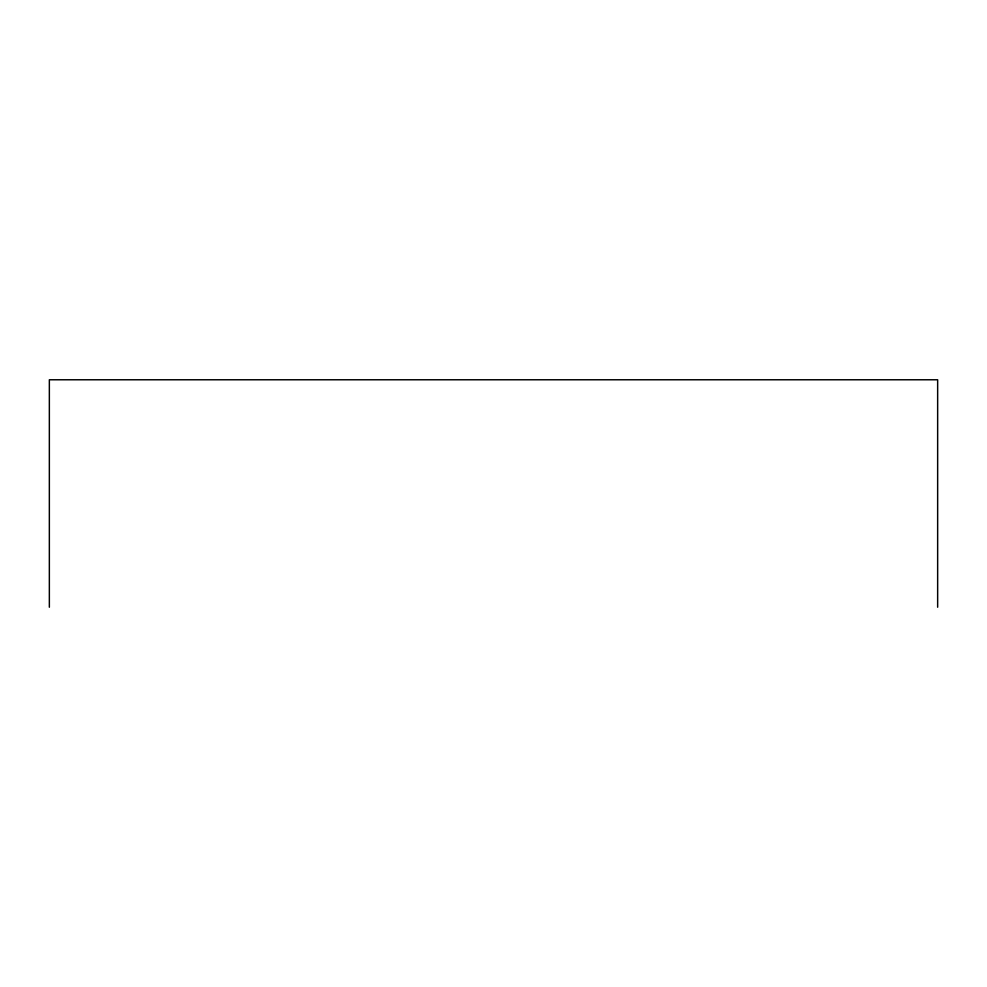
<?xml version="1.0" encoding="UTF-8"?>
<svg xmlns="http://www.w3.org/2000/svg" width="987" height="987" viewBox="0 0 987 987"><rect width="100%" height="100%" fill="white"/><g stroke="black" fill="none" stroke-linecap="round" stroke-linejoin="round"><path stroke-width="1.48" d="M937.65 607.227L937.65 379.773L49.35 379.773L49.35 607.227"/></g></svg>
